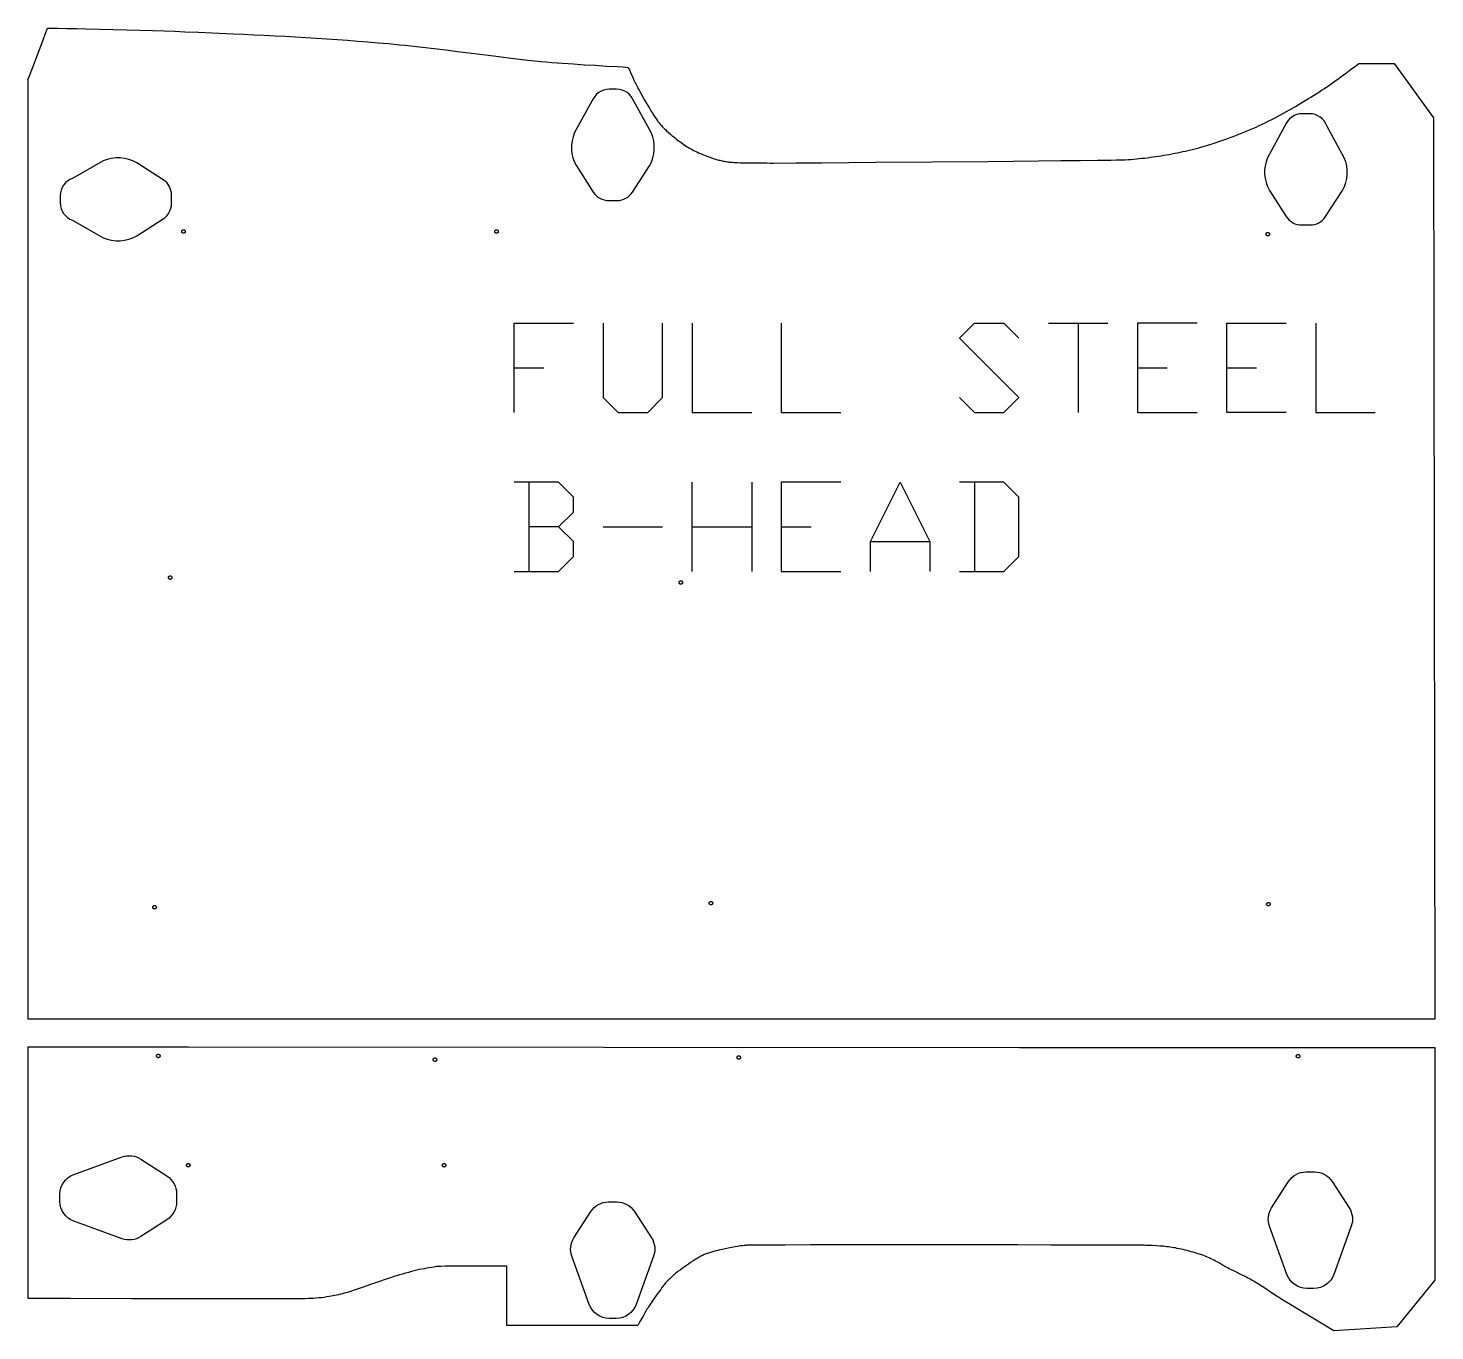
# Model space of a CAD drawing. Extents: x 0 to 9532, y -5852 to 7.
# Drawn here: x 1809 to 3414, y -3994 to -2508 of the extents above; entities that cross this region are included whole.
import ezdxf

# ---------------------------------------------------------------- set-up
doc = ezdxf.new("R2010")
doc.units = 0
doc.layers.add('Default_Layer', color=1, linetype='CONTINUOUS')

msp = doc.modelspace()

# ---------------------------------------------------------------- linework, layer by layer
at = {"layer": 'Default_Layer'}
for points in [[(1809.1, -2566), (1814, -2553.3), (1819.8, -2538.1), (1822.8, -2530.2), (1825.8, -2522.3), (1828.6, -2514.7), (1831.2, -2507.7), (1831.6, -2507.7), (1842.5, -2507.8), (1853.4, -2508), (1864.4, -2508.2), (1875.3, -2508.4), (1890.7, -2508.7), (1906.1, -2509.1), (1921.5, -2509.5), (1936.9, -2510), (1950.8, -2510.4), (1964.7, -2510.9), (1976.3, -2511.3), (1988, -2511.8), (2003.6, -2512.4), (2019.1, -2513), (2042.8, -2514.1), (2054.7, -2514.6), (2066.6, -2515.2), (2078.5, -2515.7), (2090.4, -2516.3), (2102.3, -2517), (2114.1, -2517.6), (2126, -2518.3), (2137.9, -2519), (2149.7, -2519.8), (2161.5, -2520.6), (2173.3, -2521.5), (2185, -2522.4), (2196.7, -2523.3), (2208.3, -2524.3), (2214.2, -2524.8), (2220.3, -2525.4), (2226.5, -2526), (2232.8, -2526.6), (2239.2, -2527.3), (2245.6, -2528), (2252.2, -2528.7), (2258.8, -2529.5), (2272.1, -2531), (2285.5, -2532.6), (2298.8, -2534.3), (2311.9, -2535.9), (2336.9, -2539), (2348.6, -2540.5), (2359.6, -2541.8), (2369.7, -2543.1), (2378.9, -2544.1), (2383.1, -2544.6), (2387, -2545), (2390.6, -2545.4), (2393.8, -2545.7), (2400.1, -2546.3), (2406.3, -2546.8), (2412.5, -2547.3), (2418.8, -2547.7), (2425, -2548.2), (2431.3, -2548.6), (2443.8, -2549.4), (2456.3, -2550.1), (2468.8, -2550.9), (2481.2, -2551.6), (2487.5, -2552), (2493.7, -2552.5), (2495, -2555.4), (2496.3, -2558.3), (2498.9, -2564.2), (2500.1, -2567.1), (2501.5, -2570), (2502.2, -2571.4), (2502.9, -2572.8), (2503.6, -2574.3), (2504.3, -2575.7), (2505.2, -2577.3), (2506.3, -2579.3), (2507.6, -2581.6), (2509, -2584.2), (2512.3, -2589.9), (2514.1, -2592.9), (2515.9, -2595.9), (2517.8, -2598.9), (2519.5, -2601.9), (2521.3, -2604.7), (2522.9, -2607.3), (2524.4, -2609.7), (2525.8, -2611.7), (2527, -2613.5), (2527.5, -2614.2), (2528, -2614.8), (2528.8, -2615.8), (2529.7, -2616.9), (2530.6, -2617.9), (2531.5, -2618.9), (2532.4, -2619.9), (2533.4, -2620.9), (2534.3, -2621.8), (2535.3, -2622.8), (2536.3, -2623.7), (2537.3, -2624.7), (2539.3, -2626.5), (2541.4, -2628.3), (2543.4, -2630.1), (2545.7, -2631.9), (2548.2, -2633.9), (2549.6, -2635), (2551, -2636.1), (2552.4, -2637.2), (2553.9, -2638.3), (2555.5, -2639.4), (2557, -2640.5), (2558.6, -2641.6), (2560.2, -2642.6), (2561.7, -2643.6), (2563.3, -2644.6), (2564.9, -2645.5), (2566.5, -2646.3), (2568.1, -2647.2), (2569.9, -2648.1), (2571.8, -2649), (2573.9, -2649.9), (2576.1, -2650.8), (2578.3, -2651.8), (2580.7, -2652.7), (2583.1, -2653.7), (2585.5, -2654.6), (2588, -2655.4), (2590.5, -2656.3), (2593, -2657.1), (2595.5, -2657.8), (2596.8, -2658.2), (2598, -2658.5), (2599.3, -2658.8), (2600.5, -2659.1), (2601.7, -2659.3), (2602.9, -2659.6), (2604.1, -2659.8), (2605.4, -2660), (2606.8, -2660.2), (2608.2, -2660.4), (2609.6, -2660.5), (2611.2, -2660.6), (2612.7, -2660.8), (2614.4, -2660.9), (2617.7, -2661), (2621.2, -2661.2), (2624.9, -2661.3), (2628.6, -2661.3), (2632.4, -2661.4), (2636.3, -2661.4), (2644, -2661.4), (2647.8, -2661.5), (2651.6, -2661.5), (2655.3, -2661.6), (2658.8, -2661.7), (2685.2, -2661.5), (2713.9, -2661.2), (2775.8, -2660.7), (2840.4, -2660.2), (2903.6, -2659.7), (2961.4, -2659.2), (2987, -2658.9), (3009.6, -2658.7), (3028.8, -2658.5), (3044, -2658.2), (3050, -2658.1), (3054.8, -2658), (3058.4, -2657.9), (3059.6, -2657.9), (3060.6, -2657.8), (3063.7, -2657.6), (3066.9, -2657.4), (3070, -2657.1), (3073.2, -2656.8), (3076.3, -2656.5), (3079.5, -2656.2), (3082.6, -2655.9), (3085.7, -2655.5), (3088.9, -2655.1), (3092, -2654.7), (3095.1, -2654.3), (3098.2, -2653.8), (3101.4, -2653.3), (3104.5, -2652.8), (3107.6, -2652.3), (3110.7, -2651.7), (3113.8, -2651.1), (3116.9, -2650.5), (3120, -2649.9), (3123.1, -2649.3), (3126.2, -2648.6), (3129.2, -2647.9), (3132.3, -2647.2), (3135.4, -2646.5), (3138.5, -2645.7), (3141.5, -2644.9), (3144.6, -2644.1), (3147.7, -2643.3), (3150.7, -2642.4), (3153.7, -2641.5), (3156.8, -2640.6), (3159.8, -2639.6), (3162.9, -2638.6), (3166.1, -2637.6), (3169.4, -2636.4), (3172.9, -2635.2), (3176.4, -2633.9), (3180, -2632.6), (3183.7, -2631.2), (3187.4, -2629.8), (3191.2, -2628.3), (3194.9, -2626.8), (3198.6, -2625.2), (3202.4, -2623.7), (3206, -2622.1), (3209.7, -2620.5), (3213.2, -2618.9), (3216.7, -2617.3), (3220.1, -2615.7), (3223.6, -2614), (3227.1, -2612.2), (3230.6, -2610.4), (3234.1, -2608.5), (3237.7, -2606.6), (3241.1, -2604.7), (3244.6, -2602.8), (3248, -2600.9), (3251.4, -2599), (3254.6, -2597.1), (3257.8, -2595.2), (3260.9, -2593.3), (3263.9, -2591.5), (3269.6, -2588.1), (3272.3, -2586.4), (3275.2, -2584.6), (3278.3, -2582.6), (3281.3, -2580.6), (3284.5, -2578.5), (3287.6, -2576.4), (3293.7, -2572.2), (3299.4, -2568.2), (3304.4, -2564.7), (3308.4, -2561.8), (3311.2, -2559.9), (3313.2, -2558.4), (3315.1, -2556.9), (3317.1, -2555.4), (3319.1, -2553.9), (3323, -2550.9), (3326.9, -2547.9), (3367.3, -2547.9), (3412, -2610.2), (3412.7, -3124.3), (3413.5, -3638.5), (1809.1, -3638.5), (1809.1, -2566)], [(1984.3, -2739.7), (1984.3, -2739.5), (1984.3, -2739.3), (1984.4, -2739.1), (1984.5, -2738.9), (1984.5, -2738.8), (1984.6, -2738.6), (1984.8, -2738.4), (1984.9, -2738.3), (1985, -2738.2), (1985.2, -2738.1), (1985.4, -2738), (1985.5, -2737.9), (1985.7, -2737.8), (1985.9, -2737.8), (1986.1, -2737.7), (1986.3, -2737.7), (1986.5, -2737.7), (1986.7, -2737.8), (1986.9, -2737.8), (1987.1, -2737.9), (1987.3, -2738), (1987.4, -2738.1), (1987.6, -2738.2), (1987.7, -2738.3), (1987.8, -2738.4), (1988, -2738.6), (1988.1, -2738.8), (1988.1, -2738.9), (1988.2, -2739.1), (1988.3, -2739.3), (1988.3, -2739.5), (1988.3, -2739.7), (1988.3, -2739.9), (1988.3, -2740.1), (1988.2, -2740.3), (1988.1, -2740.5), (1988.1, -2740.7), (1988, -2740.8), (1987.8, -2741), (1987.7, -2741.1), (1987.6, -2741.3), (1987.4, -2741.4), (1987.3, -2741.5), (1987.1, -2741.6), (1986.9, -2741.6), (1986.7, -2741.7), (1986.5, -2741.7), (1986.3, -2741.7), (1986.1, -2741.7), (1985.9, -2741.7), (1985.7, -2741.6), (1985.5, -2741.6), (1985.4, -2741.5), (1985.2, -2741.4), (1985, -2741.3), (1984.9, -2741.1), (1984.8, -2741), (1984.6, -2740.8), (1984.5, -2740.7), (1984.5, -2740.5), (1984.4, -2740.3), (1984.3, -2740.1), (1984.3, -2739.9), (1984.3, -2739.7)], [(2341.3, -2739.7), (2341.3, -2739.5), (2341.4, -2739.3), (2341.4, -2739.1), (2341.5, -2738.9), (2341.6, -2738.8), (2341.7, -2738.6), (2341.8, -2738.4), (2341.9, -2738.3), (2342, -2738.2), (2342.2, -2738.1), (2342.4, -2738), (2342.5, -2737.9), (2342.7, -2737.8), (2342.9, -2737.8), (2343.1, -2737.7), (2343.3, -2737.7), (2343.5, -2737.7), (2343.7, -2737.8), (2343.9, -2737.8), (2344.1, -2737.9), (2344.3, -2738), (2344.4, -2738.1), (2344.6, -2738.2), (2344.7, -2738.3), (2344.9, -2738.4), (2345, -2738.6), (2345.1, -2738.8), (2345.2, -2738.9), (2345.2, -2739.1), (2345.3, -2739.3), (2345.3, -2739.5), (2345.3, -2739.7), (2345.3, -2739.9), (2345.3, -2740.1), (2345.2, -2740.3), (2345.2, -2740.5), (2345.1, -2740.7), (2345, -2740.8), (2344.9, -2741), (2344.7, -2741.1), (2344.6, -2741.3), (2344.4, -2741.4), (2344.3, -2741.5), (2344.1, -2741.6), (2343.9, -2741.6), (2343.7, -2741.7), (2343.5, -2741.7), (2343.3, -2741.7), (2343.1, -2741.7), (2342.9, -2741.7), (2342.7, -2741.6), (2342.5, -2741.6), (2342.4, -2741.5), (2342.2, -2741.4), (2342, -2741.3), (2341.9, -2741.1), (2341.8, -2741), (2341.7, -2740.8), (2341.6, -2740.7), (2341.5, -2740.5), (2341.4, -2740.3), (2341.4, -2740.1), (2341.3, -2739.9), (2341.3, -2739.7)], [(3221.1, -2742.8), (3221.1, -2742.6), (3221.1, -2742.4), (3221.2, -2742.2), (3221.2, -2742), (3221.3, -2741.8), (3221.4, -2741.6), (3221.5, -2741.5), (3221.7, -2741.3), (3221.8, -2741.2), (3222, -2741.1), (3222.1, -2741), (3222.3, -2740.9), (3222.5, -2740.9), (3222.7, -2740.8), (3222.9, -2740.8), (3223.1, -2740.8), (3223.3, -2740.8), (3223.5, -2740.8), (3223.7, -2740.9), (3223.9, -2740.9), (3224, -2741), (3224.2, -2741.1), (3224.4, -2741.2), (3224.5, -2741.3), (3224.6, -2741.5), (3224.7, -2741.6), (3224.8, -2741.8), (3224.9, -2742), (3225, -2742.2), (3225, -2742.4), (3225.1, -2742.6), (3225.1, -2742.8), (3225.1, -2743), (3225, -2743.2), (3225, -2743.4), (3224.9, -2743.5), (3224.8, -2743.7), (3224.7, -2743.9), (3224.6, -2744), (3224.5, -2744.2), (3224.4, -2744.3), (3224.2, -2744.4), (3224, -2744.5), (3223.9, -2744.6), (3223.7, -2744.7), (3223.5, -2744.7), (3223.3, -2744.8), (3223.1, -2744.8), (3222.9, -2744.8), (3222.7, -2744.7), (3222.5, -2744.7), (3222.3, -2744.6), (3222.1, -2744.5), (3222, -2744.4), (3221.8, -2744.3), (3221.7, -2744.2), (3221.5, -2744), (3221.4, -2743.9), (3221.3, -2743.7), (3221.2, -2743.5), (3221.2, -2743.4), (3221.1, -2743.2), (3221.1, -2743), (3221.1, -2742.8)], [(1969.2, -3134.6), (1969.2, -3134.4), (1969.2, -3134.2), (1969.2, -3134), (1969.3, -3133.8), (1969.4, -3133.6), (1969.5, -3133.4), (1969.6, -3133.3), (1969.7, -3133.2), (1969.9, -3133), (1970, -3132.9), (1970.2, -3132.8), (1970.4, -3132.7), (1970.6, -3132.7), (1970.7, -3132.6), (1970.9, -3132.6), (1971.2, -3132.6), (1971.4, -3132.6), (1971.6, -3132.6), (1971.7, -3132.7), (1971.9, -3132.7), (1972.1, -3132.8), (1972.3, -3132.9), (1972.4, -3133), (1972.6, -3133.2), (1972.7, -3133.3), (1972.8, -3133.4), (1972.9, -3133.6), (1973, -3133.8), (1973.1, -3134), (1973.1, -3134.2), (1973.1, -3134.4), (1973.2, -3134.6), (1973.1, -3134.8), (1973.1, -3135), (1973.1, -3135.2), (1973, -3135.3), (1972.9, -3135.5), (1972.8, -3135.7), (1972.7, -3135.8), (1972.6, -3136), (1972.4, -3136.1), (1972.3, -3136.2), (1972.1, -3136.3), (1971.9, -3136.4), (1971.7, -3136.5), (1971.6, -3136.5), (1971.4, -3136.6), (1971.2, -3136.6), (1970.9, -3136.6), (1970.7, -3136.5), (1970.6, -3136.5), (1970.4, -3136.4), (1970.2, -3136.3), (1970, -3136.2), (1969.9, -3136.1), (1969.7, -3136), (1969.6, -3135.8), (1969.5, -3135.7), (1969.4, -3135.5), (1969.3, -3135.3), (1969.2, -3135.2), (1969.2, -3135), (1969.2, -3134.8), (1969.2, -3134.6)], [(2551.6, -3140.2), (2551.6, -3140), (2551.6, -3139.8), (2551.7, -3139.6), (2551.8, -3139.4), (2551.8, -3139.3), (2551.9, -3139.1), (2552.1, -3138.9), (2552.2, -3138.8), (2552.3, -3138.7), (2552.5, -3138.5), (2552.6, -3138.4), (2552.8, -3138.4), (2553, -3138.3), (2553.2, -3138.2), (2553.4, -3138.2), (2553.6, -3138.2), (2553.8, -3138.2), (2554, -3138.2), (2554.2, -3138.3), (2554.4, -3138.4), (2554.6, -3138.4), (2554.7, -3138.5), (2554.9, -3138.7), (2555, -3138.8), (2555.1, -3138.9), (2555.3, -3139.1), (2555.4, -3139.3), (2555.4, -3139.4), (2555.5, -3139.6), (2555.6, -3139.8), (2555.6, -3140), (2555.6, -3140.2), (2555.6, -3140.4), (2555.6, -3140.6), (2555.5, -3140.8), (2555.4, -3141), (2555.4, -3141.2), (2555.3, -3141.3), (2555.1, -3141.5), (2555, -3141.6), (2554.9, -3141.7), (2554.7, -3141.9), (2554.6, -3142), (2554.4, -3142), (2554.2, -3142.1), (2554, -3142.2), (2553.8, -3142.2), (2553.6, -3142.2), (2553.4, -3142.2), (2553.2, -3142.2), (2553, -3142.1), (2552.8, -3142), (2552.6, -3142), (2552.5, -3141.9), (2552.3, -3141.7), (2552.2, -3141.6), (2552.1, -3141.5), (2551.9, -3141.3), (2551.8, -3141.2), (2551.8, -3141), (2551.7, -3140.8), (2551.6, -3140.6), (2551.6, -3140.4), (2551.6, -3140.2)], [(1951.2, -3510.8), (1951.2, -3510.5), (1951.3, -3510.3), (1951.3, -3510.2), (1951.4, -3510), (1951.5, -3509.8), (1951.6, -3509.6), (1951.7, -3509.5), (1951.8, -3509.3), (1952, -3509.2), (1952.1, -3509.1), (1952.3, -3509), (1952.5, -3508.9), (1952.6, -3508.8), (1952.8, -3508.8), (1953, -3508.8), (1953.2, -3508.8), (1953.4, -3508.8), (1953.6, -3508.8), (1953.8, -3508.8), (1954, -3508.9), (1954.2, -3509), (1954.4, -3509.1), (1954.5, -3509.2), (1954.6, -3509.3), (1954.8, -3509.5), (1954.9, -3509.6), (1955, -3509.8), (1955.1, -3510), (1955.1, -3510.2), (1955.2, -3510.3), (1955.2, -3510.5), (1955.2, -3510.8), (1955.2, -3511), (1955.2, -3511.2), (1955.1, -3511.3), (1955.1, -3511.5), (1955, -3511.7), (1954.9, -3511.9), (1954.8, -3512), (1954.6, -3512.2), (1954.5, -3512.3), (1954.4, -3512.4), (1954.2, -3512.5), (1954, -3512.6), (1953.8, -3512.7), (1953.6, -3512.7), (1953.4, -3512.7), (1953.2, -3512.8), (1953, -3512.7), (1952.8, -3512.7), (1952.6, -3512.7), (1952.5, -3512.6), (1952.3, -3512.5), (1952.1, -3512.4), (1952, -3512.3), (1951.8, -3512.2), (1951.7, -3512), (1951.6, -3511.9), (1951.5, -3511.7), (1951.4, -3511.5), (1951.3, -3511.3), (1951.3, -3511.2), (1951.2, -3511), (1951.2, -3510.8)], [(2586, -3506), (2586, -3505.8), (2586, -3505.6), (2586.1, -3505.4), (2586.1, -3505.2), (2586.2, -3505.1), (2586.3, -3504.9), (2586.4, -3504.8), (2586.6, -3504.6), (2586.7, -3504.5), (2586.9, -3504.4), (2587, -3504.3), (2587.2, -3504.2), (2587.4, -3504.1), (2587.6, -3504.1), (2587.8, -3504), (2588, -3504), (2588.2, -3504), (2588.4, -3504.1), (2588.6, -3504.1), (2588.8, -3504.2), (2588.9, -3504.3), (2589.1, -3504.4), (2589.3, -3504.5), (2589.4, -3504.6), (2589.5, -3504.8), (2589.6, -3504.9), (2589.7, -3505.1), (2589.8, -3505.2), (2589.9, -3505.4), (2589.9, -3505.6), (2590, -3505.8), (2590, -3506), (2590, -3506.2), (2589.9, -3506.4), (2589.9, -3506.6), (2589.8, -3506.8), (2589.7, -3507), (2589.6, -3507.1), (2589.5, -3507.3), (2589.4, -3507.4), (2589.3, -3507.6), (2589.1, -3507.7), (2588.9, -3507.8), (2588.8, -3507.9), (2588.6, -3507.9), (2588.4, -3508), (2588.2, -3508), (2588, -3508), (2587.8, -3508), (2587.6, -3508), (2587.4, -3507.9), (2587.2, -3507.9), (2587, -3507.8), (2586.9, -3507.7), (2586.7, -3507.6), (2586.6, -3507.4), (2586.4, -3507.3), (2586.3, -3507.1), (2586.2, -3507), (2586.1, -3506.8), (2586.1, -3506.6), (2586, -3506.4), (2586, -3506.2), (2586, -3506)], [(3221.8, -3507.2), (3221.8, -3507), (3221.8, -3506.8), (3221.9, -3506.6), (3222, -3506.4), (3222, -3506.2), (3222.1, -3506.1), (3222.3, -3505.9), (3222.4, -3505.8), (3222.5, -3505.6), (3222.7, -3505.5), (3222.8, -3505.4), (3223, -3505.3), (3223.2, -3505.3), (3223.4, -3505.2), (3223.6, -3505.2), (3223.8, -3505.2), (3224, -3505.2), (3224.2, -3505.2), (3224.4, -3505.3), (3224.6, -3505.3), (3224.7, -3505.4), (3224.9, -3505.5), (3225.1, -3505.6), (3225.2, -3505.8), (3225.3, -3505.9), (3225.5, -3506.1), (3225.6, -3506.2), (3225.6, -3506.4), (3225.7, -3506.6), (3225.8, -3506.8), (3225.8, -3507), (3225.8, -3507.2), (3225.8, -3507.4), (3225.8, -3507.6), (3225.7, -3507.8), (3225.6, -3508), (3225.6, -3508.1), (3225.5, -3508.3), (3225.3, -3508.4), (3225.2, -3508.6), (3225.1, -3508.7), (3224.9, -3508.8), (3224.7, -3508.9), (3224.6, -3509), (3224.4, -3509.1), (3224.2, -3509.1), (3224, -3509.2), (3223.8, -3509.2), (3223.6, -3509.2), (3223.4, -3509.1), (3223.2, -3509.1), (3223, -3509), (3222.8, -3508.9), (3222.7, -3508.8), (3222.5, -3508.7), (3222.4, -3508.6), (3222.3, -3508.4), (3222.1, -3508.3), (3222, -3508.1), (3222, -3508), (3221.9, -3507.8), (3221.8, -3507.6), (3221.8, -3507.4), (3221.8, -3507.2)], [(1809.3, -3957.3), (1809.3, -3669.8), (1991.9, -3669.9), (2465.8, -3670.2), (2939.7, -3670.6), (3413.6, -3670.9), (3413.7, -3936.1), (3370.3, -3989.3), (3298.4, -3994.1), (3282, -3984.2), (3264.8, -3973.7), (3249.3, -3964.3), (3243, -3960.5), (3238.1, -3957.4), (3236, -3956.1), (3233.8, -3954.8), (3229.5, -3952), (3220.7, -3946.2), (3216.5, -3943.4), (3212.5, -3940.8), (3210.5, -3939.6), (3208.7, -3938.5), (3207, -3937.4), (3205.3, -3936.5), (3203.7, -3935.6), (3202.1, -3934.7), (3200.5, -3933.8), (3198.9, -3932.9), (3195.6, -3931.3), (3192.4, -3929.6), (3185.8, -3926.3), (3182.5, -3924.7), (3179.2, -3923.1), (3177.5, -3922.1), (3175.7, -3921.2), (3172.2, -3919.3), (3168.7, -3917.3), (3165.2, -3915.4), (3163.4, -3914.4), (3161.7, -3913.5), (3159.9, -3912.6), (3158.1, -3911.7), (3156.3, -3910.8), (3154.5, -3910), (3152.6, -3909.2), (3150.8, -3908.5), (3148.9, -3907.8), (3146.9, -3907.1), (3144.8, -3906.4), (3142.6, -3905.7), (3140.4, -3905), (3138.1, -3904.3), (3135.8, -3903.7), (3133.5, -3903.1), (3131.2, -3902.5), (3128.9, -3901.9), (3126.6, -3901.4), (3124.3, -3900.8), (3122.1, -3900.4), (3119.9, -3899.9), (3117.9, -3899.5), (3115.9, -3899.2), (3113.9, -3898.8), (3111.9, -3898.5), (3110, -3898.3), (3108, -3898), (3106, -3897.8), (3104, -3897.6), (3102, -3897.4), (3100.1, -3897.3), (3096.1, -3897), (3092.1, -3896.8), (3088.1, -3896.6), (3084.1, -3896.5), (3081.9, -3896.4), (3077.4, -3896.4), (3061.9, -3896.3), (3038.9, -3896.2), (3009.7, -3896.2), (2975.6, -3896.1), (2937.6, -3896), (2855.6, -3896), (2814, -3896), (2773.6, -3896), (2735.7, -3896), (2701.6, -3896), (2672.5, -3896.1), (2649.6, -3896.2), (2640.9, -3896.3), (2634.2, -3896.3), (2629.8, -3896.4), (2628.4, -3896.4), (2627.6, -3896.5), (2625.7, -3896.6), (2623.8, -3896.9), (2621.8, -3897.1), (2619.7, -3897.4), (2617.7, -3897.8), (2615.7, -3898.1), (2613.6, -3898.5), (2611.6, -3898.8), (2607.7, -3899.6), (2604.1, -3900.4), (2600.9, -3901.1), (2598.2, -3901.7), (2595.8, -3902.3), (2593.4, -3902.9), (2591, -3903.5), (2588.6, -3904.2), (2587.4, -3904.6), (2586.2, -3904.9), (2585, -3905.3), (2583.8, -3905.7), (2582.6, -3906.1), (2581.5, -3906.6), (2580.3, -3907.1), (2579.2, -3907.6), (2578.1, -3908.1), (2576.9, -3908.7), (2575.7, -3909.3), (2574.5, -3910), (2573.3, -3910.7), (2572.1, -3911.4), (2570.8, -3912.2), (2569.6, -3912.9), (2567.1, -3914.6), (2564.7, -3916.2), (2562.3, -3917.9), (2559.9, -3919.5), (2557.5, -3921.3), (2555.1, -3923), (2552.7, -3924.7), (2550.3, -3926.5), (2548, -3928.4), (2546.8, -3929.3), (2545.5, -3930.3), (2544.3, -3931.4), (2543.2, -3932.4), (2542, -3933.4), (2540.9, -3934.5), (2539.8, -3935.5), (2538.7, -3936.6), (2538.1, -3937.3), (2537.5, -3937.9), (2536.2, -3939.4), (2534.9, -3941.1), (2533.5, -3942.8), (2532, -3944.7), (2530.6, -3946.7), (2529.1, -3948.7), (2527.6, -3950.7), (2526.2, -3952.7), (2524.7, -3954.8), (2522.1, -3958.7), (2519.6, -3962.2), (2517.6, -3965.3), (2516.7, -3966.6), (2515.9, -3968), (2515, -3969.4), (2514.2, -3970.8), (2512.5, -3973.6), (2510.9, -3976.4), (2507.7, -3982.1), (2506.1, -3985), (2504.4, -3987.8), (2355.3, -3987.8), (2355.3, -3920.3), (2325.2, -3920.3), (2301.1, -3920.3), (2291.9, -3920.4), (2284.7, -3920.4), (2279.9, -3920.5), (2278.3, -3920.5), (2277.5, -3920.6), (2276.1, -3920.7), (2274.7, -3920.8), (2273.3, -3921), (2271.9, -3921.2), (2269.1, -3921.6), (2266.4, -3922), (2263.6, -3922.5), (2260.9, -3923.1), (2258.1, -3923.6), (2255.4, -3924.2), (2252.5, -3924.8), (2249.5, -3925.6), (2246.2, -3926.4), (2242.9, -3927.3), (2239.5, -3928.3), (2236.1, -3929.2), (2232.7, -3930.2), (2229.4, -3931.2), (2227.4, -3931.8), (2224.7, -3932.7), (2217.6, -3935.1), (2208.9, -3938), (2199.6, -3941.2), (2190.3, -3944.4), (2182.1, -3947.2), (2175.6, -3949.4), (2173.4, -3950.1), (2171.9, -3950.6), (2169.8, -3951.2), (2167.6, -3951.7), (2165.5, -3952.3), (2163.3, -3952.8), (2161.2, -3953.3), (2159, -3953.8), (2156.8, -3954.2), (2154.6, -3954.6), (2152.3, -3955), (2149.7, -3955.4), (2146.8, -3955.8), (2143.8, -3956.2), (2140.7, -3956.5), (2137.6, -3956.8), (2134.5, -3957.1), (2131.6, -3957.3), (2130.3, -3957.3), (2129, -3957.3), (2125, -3957.4), (2121, -3957.4), (2110, -3957.4), (2099, -3957.4), (2076.9, -3957.5), (2039.5, -3957.5), (2002, -3957.4), (1927, -3957.4), (1857.1, -3957.3), (1809.3, -3957.3)], [(1959.6, -3680.4), (1959.6, -3680.6), (1959.6, -3680.8), (1959.5, -3681), (1959.5, -3681.2), (1959.4, -3681.3), (1959.3, -3681.5), (1959.2, -3681.7), (1959, -3681.8), (1958.9, -3681.9), (1958.7, -3682), (1958.6, -3682.1), (1958.4, -3682.2), (1958.2, -3682.3), (1958, -3682.4), (1957.8, -3682.4), (1957.6, -3682.4), (1957.4, -3682.4), (1957.2, -3682.4), (1957, -3682.3), (1956.8, -3682.2), (1956.7, -3682.1), (1956.5, -3682), (1956.3, -3681.9), (1956.2, -3681.8), (1956.1, -3681.7), (1956, -3681.5), (1955.9, -3681.3), (1955.8, -3681.2), (1955.7, -3681), (1955.7, -3680.8), (1955.6, -3680.6), (1955.6, -3680.4), (1955.6, -3680.2), (1955.7, -3680), (1955.7, -3679.8), (1955.8, -3679.6), (1955.9, -3679.4), (1956, -3679.3), (1956.1, -3679.1), (1956.2, -3679), (1956.3, -3678.8), (1956.5, -3678.7), (1956.7, -3678.6), (1956.8, -3678.5), (1957, -3678.5), (1957.2, -3678.4), (1957.4, -3678.4), (1957.6, -3678.4), (1957.8, -3678.4), (1958, -3678.4), (1958.2, -3678.5), (1958.4, -3678.5), (1958.6, -3678.6), (1958.7, -3678.7), (1958.9, -3678.8), (1959, -3679), (1959.2, -3679.1), (1959.3, -3679.3), (1959.4, -3679.4), (1959.5, -3679.6), (1959.5, -3679.8), (1959.6, -3680), (1959.6, -3680.2), (1959.6, -3680.4)], [(2275.1, -3684.7), (2275.1, -3684.9), (2275.1, -3685.1), (2275, -3685.3), (2274.9, -3685.5), (2274.9, -3685.7), (2274.8, -3685.8), (2274.6, -3686), (2274.5, -3686.1), (2274.4, -3686.2), (2274.2, -3686.4), (2274.1, -3686.5), (2273.9, -3686.5), (2273.7, -3686.6), (2273.5, -3686.7), (2273.3, -3686.7), (2273.1, -3686.7), (2272.9, -3686.7), (2272.7, -3686.7), (2272.5, -3686.6), (2272.3, -3686.5), (2272.2, -3686.5), (2272, -3686.4), (2271.8, -3686.2), (2271.7, -3686.1), (2271.6, -3686), (2271.4, -3685.8), (2271.3, -3685.7), (2271.3, -3685.5), (2271.2, -3685.3), (2271.1, -3685.1), (2271.1, -3684.9), (2271.1, -3684.7), (2271.1, -3684.5), (2271.1, -3684.3), (2271.2, -3684.1), (2271.3, -3683.9), (2271.3, -3683.7), (2271.4, -3683.6), (2271.6, -3683.4), (2271.7, -3683.3), (2271.8, -3683.2), (2272, -3683), (2272.2, -3682.9), (2272.3, -3682.9), (2272.5, -3682.8), (2272.7, -3682.7), (2272.9, -3682.7), (2273.1, -3682.7), (2273.3, -3682.7), (2273.5, -3682.7), (2273.7, -3682.8), (2273.9, -3682.9), (2274.1, -3682.9), (2274.2, -3683), (2274.4, -3683.2), (2274.5, -3683.3), (2274.6, -3683.4), (2274.8, -3683.6), (2274.9, -3683.7), (2274.9, -3683.9), (2275, -3684.1), (2275.1, -3684.3), (2275.1, -3684.5), (2275.1, -3684.7)], [(2621.6, -3682.1), (2621.6, -3682.3), (2621.6, -3682.5), (2621.6, -3682.7), (2621.5, -3682.9), (2621.4, -3683.1), (2621.3, -3683.3), (2621.2, -3683.4), (2621.1, -3683.5), (2620.9, -3683.7), (2620.8, -3683.8), (2620.6, -3683.9), (2620.4, -3684), (2620.2, -3684), (2620.1, -3684.1), (2619.9, -3684.1), (2619.6, -3684.1), (2619.4, -3684.1), (2619.2, -3684.1), (2619.1, -3684), (2618.9, -3684), (2618.7, -3683.9), (2618.5, -3683.8), (2618.4, -3683.7), (2618.2, -3683.5), (2618.1, -3683.4), (2618, -3683.3), (2617.9, -3683.1), (2617.8, -3682.9), (2617.7, -3682.7), (2617.7, -3682.5), (2617.7, -3682.3), (2617.6, -3682.1), (2617.7, -3681.9), (2617.7, -3681.7), (2617.7, -3681.5), (2617.8, -3681.4), (2617.9, -3681.2), (2618, -3681), (2618.1, -3680.9), (2618.2, -3680.7), (2618.4, -3680.6), (2618.5, -3680.5), (2618.7, -3680.4), (2618.9, -3680.3), (2619.1, -3680.2), (2619.2, -3680.2), (2619.4, -3680.1), (2619.6, -3680.1), (2619.9, -3680.1), (2620.1, -3680.2), (2620.2, -3680.2), (2620.4, -3680.3), (2620.6, -3680.4), (2620.8, -3680.5), (2620.9, -3680.6), (2621.1, -3680.7), (2621.2, -3680.9), (2621.3, -3681), (2621.4, -3681.2), (2621.5, -3681.4), (2621.6, -3681.5), (2621.6, -3681.7), (2621.6, -3681.9), (2621.6, -3682.1)], [(3259.6, -3680.7), (3259.6, -3680.9), (3259.6, -3681.1), (3259.5, -3681.3), (3259.4, -3681.4), (3259.4, -3681.6), (3259.3, -3681.8), (3259.1, -3681.9), (3259, -3682.1), (3258.9, -3682.2), (3258.7, -3682.3), (3258.6, -3682.4), (3258.4, -3682.5), (3258.2, -3682.6), (3258, -3682.6), (3257.8, -3682.7), (3257.6, -3682.7), (3257.4, -3682.7), (3257.2, -3682.6), (3257, -3682.6), (3256.8, -3682.5), (3256.7, -3682.4), (3256.5, -3682.3), (3256.3, -3682.2), (3256.2, -3682.1), (3256.1, -3681.9), (3255.9, -3681.8), (3255.8, -3681.6), (3255.8, -3681.4), (3255.7, -3681.3), (3255.6, -3681.1), (3255.6, -3680.9), (3255.6, -3680.7), (3255.6, -3680.5), (3255.6, -3680.3), (3255.7, -3680.1), (3255.8, -3679.9), (3255.8, -3679.7), (3255.9, -3679.5), (3256.1, -3679.4), (3256.2, -3679.2), (3256.3, -3679.1), (3256.5, -3679), (3256.7, -3678.9), (3256.8, -3678.8), (3257, -3678.8), (3257.2, -3678.7), (3257.4, -3678.7), (3257.6, -3678.7), (3257.8, -3678.7), (3258, -3678.7), (3258.2, -3678.8), (3258.4, -3678.8), (3258.6, -3678.9), (3258.7, -3679), (3258.9, -3679.1), (3259, -3679.2), (3259.1, -3679.4), (3259.3, -3679.5), (3259.4, -3679.7), (3259.4, -3679.9), (3259.5, -3680.1), (3259.6, -3680.3), (3259.6, -3680.5), (3259.6, -3680.7)], [(1993.8, -3805.1), (1993.8, -3805.3), (1993.7, -3805.5), (1993.7, -3805.7), (1993.6, -3805.9), (1993.5, -3806), (1993.4, -3806.2), (1993.3, -3806.4), (1993.2, -3806.5), (1993.1, -3806.6), (1992.9, -3806.7), (1992.7, -3806.8), (1992.6, -3806.9), (1992.4, -3807), (1992.2, -3807), (1992, -3807.1), (1991.8, -3807.1), (1991.6, -3807.1), (1991.4, -3807), (1991.2, -3807), (1991, -3806.9), (1990.8, -3806.8), (1990.7, -3806.7), (1990.5, -3806.6), (1990.4, -3806.5), (1990.2, -3806.4), (1990.1, -3806.2), (1990, -3806), (1989.9, -3805.9), (1989.9, -3805.7), (1989.8, -3805.5), (1989.8, -3805.3), (1989.8, -3805.1), (1989.8, -3804.9), (1989.8, -3804.7), (1989.9, -3804.5), (1989.9, -3804.3), (1990, -3804.1), (1990.1, -3804), (1990.2, -3803.8), (1990.4, -3803.7), (1990.5, -3803.5), (1990.7, -3803.4), (1990.8, -3803.3), (1991, -3803.2), (1991.2, -3803.2), (1991.4, -3803.1), (1991.6, -3803.1), (1991.8, -3803.1), (1992, -3803.1), (1992.2, -3803.1), (1992.4, -3803.2), (1992.6, -3803.2), (1992.7, -3803.3), (1992.9, -3803.4), (1993.1, -3803.5), (1993.2, -3803.7), (1993.3, -3803.8), (1993.4, -3804), (1993.5, -3804.1), (1993.6, -3804.3), (1993.7, -3804.5), (1993.7, -3804.7), (1993.8, -3804.9), (1993.8, -3805.1)], [(2285.6, -3805.1), (2285.5, -3805.3), (2285.5, -3805.5), (2285.5, -3805.7), (2285.4, -3805.9), (2285.3, -3806), (2285.2, -3806.2), (2285.1, -3806.4), (2285, -3806.5), (2284.8, -3806.6), (2284.7, -3806.7), (2284.5, -3806.8), (2284.3, -3806.9), (2284.1, -3807), (2284, -3807), (2283.8, -3807.1), (2283.6, -3807.1), (2283.4, -3807.1), (2283.2, -3807), (2283, -3807), (2282.8, -3806.9), (2282.6, -3806.8), (2282.4, -3806.7), (2282.3, -3806.6), (2282.1, -3806.5), (2282, -3806.4), (2281.9, -3806.2), (2281.8, -3806), (2281.7, -3805.9), (2281.6, -3805.7), (2281.6, -3805.5), (2281.6, -3805.3), (2281.6, -3805.1), (2281.6, -3804.9), (2281.6, -3804.7), (2281.6, -3804.5), (2281.7, -3804.3), (2281.8, -3804.1), (2281.9, -3804), (2282, -3803.8), (2282.1, -3803.7), (2282.3, -3803.5), (2282.4, -3803.4), (2282.6, -3803.3), (2282.8, -3803.2), (2283, -3803.2), (2283.2, -3803.1), (2283.4, -3803.1), (2283.6, -3803.1), (2283.8, -3803.1), (2284, -3803.1), (2284.1, -3803.2), (2284.3, -3803.2), (2284.5, -3803.3), (2284.7, -3803.4), (2284.8, -3803.5), (2285, -3803.7), (2285.1, -3803.8), (2285.2, -3804), (2285.3, -3804.1), (2285.4, -3804.3), (2285.5, -3804.5), (2285.5, -3804.7), (2285.5, -3804.9), (2285.6, -3805.1)]]:
    msp.add_lwpolyline(points, close=True, dxfattribs=at)
for points in [[(2476.1, -2577.4), (2472, -2577.4, 0.315676), (2452.2, -2591.2), (2432.3, -2626.9, 0.234417), (2434.4, -2664.9), (2453.7, -2694.7, 0.254663), (2471.3, -2704.4), (2480.9, -2704.4, 0.254663), (2498.5, -2694.7), (2517.8, -2664.9, 0.234417), (2519.9, -2626.9), (2500, -2591.2, 0.315676), (2480.2, -2577.4), (2476.1, -2577.4)], [(3266.5, -2605.4), (3262.5, -2605.4, 0.315676), (3242.7, -2619.2), (3222.8, -2655.5, 0.234417), (3224.9, -2692.8), (3244.2, -2722.7, 0.254663), (3261.8, -2732.3), (3271.3, -2732.3, 0.254663), (3289, -2722.7), (3308.3, -2692.8, 0.234417), (3310.4, -2655.5), (3290.4, -2619.2, 0.315676), (3270.7, -2605.4), (3266.5, -2605.4)], [(1845.8, -2703), (1845.8, -2707.1, 0.315676), (1859.6, -2726.9), (1894.6, -2746.8, 0.234417), (1933.2, -2744.7), (1963.1, -2725.4, 0.254663), (1972.7, -2707.8), (1972.7, -2698.2, 0.254663), (1963.1, -2680.6), (1933.2, -2661.3, 0.234417), (1894.6, -2659.2), (1859.6, -2679.1, 0.315676), (1845.8, -2698.9), (1845.8, -2703)], [(1845.4, -3842.3), (1845.4, -3838.1, -0.315467), (1861.3, -3815.6), (1916.3, -3795.6, -0.234214), (1937.5, -3798), (1967.4, -3817.3, -0.25446), (1978.4, -3837.5), (1978.4, -3847, -0.25446), (1967.4, -3867.2), (1937.5, -3886.5, -0.234214), (1916.3, -3888.9), (1861.3, -3868.9, -0.315467), (1845.4, -3846.4), (1845.4, -3842.3)], [(3271.7, -3945.6), (3267.6, -3945.6, -0.315467), (3245, -3929.8), (3225.1, -3874.7, -0.234214), (3227.5, -3853.5), (3246.8, -3823.6, -0.25446), (3266.9, -3812.6), (3276.5, -3812.6, -0.25446), (3296.6, -3823.6), (3315.9, -3853.5, -0.234214), (3318.3, -3874.7), (3298.4, -3929.8, -0.315467), (3275.8, -3945.6), (3271.7, -3945.6)], [(2475.9, -3979.9), (2471.8, -3979.9, -0.315467), (2449.2, -3964.1), (2429.3, -3909, -0.234214), (2431.7, -3887.8), (2451, -3857.9, -0.25446), (2471.1, -3847), (2480.7, -3847, -0.25446), (2500.8, -3857.9), (2520.1, -3887.8, -0.234214), (2522.5, -3909), (2502.6, -3964.1, -0.315467), (2480, -3979.9), (2475.9, -3979.9)]]:
    msp.add_lwpolyline(points, format="xyb", close=True, dxfattribs=at)
for points in [[(2363.4, -2946.1), (2363.4, -2844.5), (2431.2, -2844.5)], [(2465, -2844.5), (2465, -2929.1), (2482, -2946.1), (2515.8, -2946.1), (2532.8, -2929.1), (2532.8, -2844.5)], [(2566.6, -2844.5), (2566.6, -2946.1), (2634.4, -2946.1)], [(2668.2, -2844.5), (2668.2, -2946.1), (2736, -2946.1)], [(2871.4, -2929.1), (2888.4, -2946.1), (2922.2, -2946.1), (2939.2, -2929.1), (2871.4, -2861.4), (2888.4, -2844.5), (2922.2, -2844.5), (2939.2, -2861.4)], [(2973, -2844.5), (3040.8, -2844.5)], [(3006.9, -2844.5), (3006.9, -2946.1)], [(3142.4, -2844.5), (3074.6, -2844.5), (3074.6, -2946.1), (3142.4, -2946.1)], [(3244, -2946.1), (3176.2, -2946.1), (3176.2, -2844.5), (3244, -2844.5)], [(3277.8, -2844.5), (3277.8, -2946.1), (3345.6, -2946.1)], [(2363.4, -2895.3), (2397.3, -2895.3)], [(3074.6, -2895.3), (3108.5, -2895.3)], [(3176.2, -2895.3), (3210.1, -2895.3)], [(2414.2, -3076.7), (2431.2, -3059.8), (2431.2, -3042.8), (2414.2, -3025.9), (2363.4, -3025.9)], [(2380.4, -3025.9), (2380.4, -3127.5)], [(2566.6, -3127.5), (2566.6, -3025.9)], [(2634.4, -3025.9), (2634.4, -3127.5)], [(2736, -3025.9), (2668.2, -3025.9), (2668.2, -3127.5), (2736, -3127.5)], [(2769.8, -3127.5), (2769.8, -3093.6), (2803.7, -3025.9), (2837.6, -3093.6), (2837.6, -3127.5)], [(2871.4, -3127.5), (2922.2, -3127.5), (2939.2, -3110.6), (2939.2, -3042.8), (2922.2, -3025.9), (2871.4, -3025.9)], [(2888.4, -3025.9), (2888.4, -3127.5)], [(2363.4, -3127.5), (2414.2, -3127.5), (2431.2, -3110.6), (2431.2, -3093.6), (2414.2, -3076.7), (2380.4, -3076.7)], [(2465, -3076.7), (2532.8, -3076.7)], [(2566.6, -3076.7), (2634.4, -3076.7)], [(2668.2, -3076.7), (2702.1, -3076.7)], [(2769.8, -3093.6), (2837.6, -3093.6)]]:
    msp.add_lwpolyline(points, dxfattribs=at)

doc.saveas('drawing.dxf')
